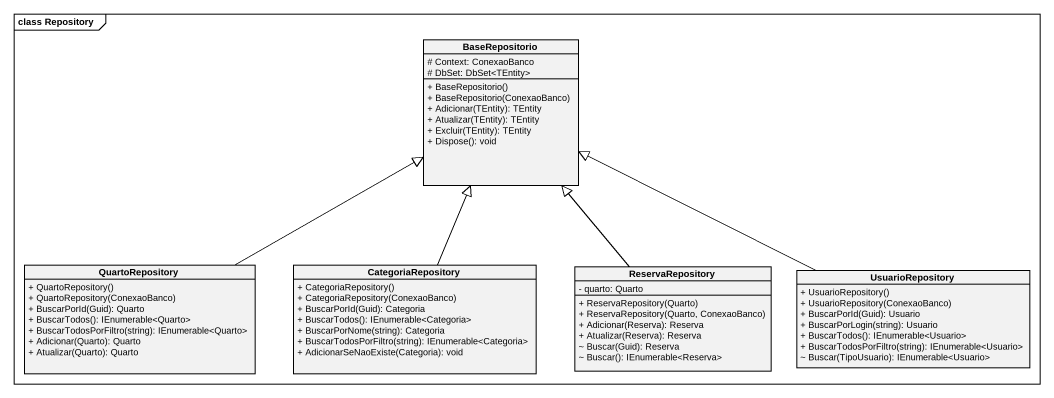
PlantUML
@startuml
mainframe class Repository
hide circle
hide empty members
skinparam classAttributeIconSize 0
class BaseRepositorio {
  # Context: ConexaoBanco
  # DbSet: DbSet<TEntity>
  + BaseRepositorio()
  + BaseRepositorio(ConexaoBanco)
  + Adicionar(TEntity): TEntity
  + Atualizar(TEntity): TEntity
  + Excluir(TEntity): TEntity
  + Dispose(): void
}
class QuartoRepository {
  + QuartoRepository()
  + QuartoRepository(ConexaoBanco)
  + BuscarPorId(Guid): Quarto
  + BuscarTodos(): IEnumerable<Quarto>
  + BuscarTodosPorFiltro(string): IEnumerable<Quarto>
  + Adicionar(Quarto): Quarto
  + Atualizar(Quarto): Quarto
}
class CategoriaRepository {
  + CategoriaRepository()
  + CategoriaRepository(ConexaoBanco)
  + BuscarPorId(Guid): Categoria
  + BuscarTodos(): IEnumerable<Categoria>
  + BuscarPorNome(string): Categoria
  + BuscarTodosPorFiltro(string): IEnumerable<Categoria>
  + AdicionarSeNaoExiste(Categoria): void
}
class ReservaRepository {
  - quarto: Quarto
  + ReservaRepository(Quarto)
  + ReservaRepository(Quarto, ConexaoBanco)
  + Adicionar(Reserva): Reserva
  + Atualizar(Reserva): Reserva
  ~ Buscar(Guid): Reserva
  ~ Buscar(): IEnumerable<Reserva>
}
class UsuarioRepository {
  + UsuarioRepository()
  + UsuarioRepository(ConexaoBanco)
  + BuscarPorId(Guid): Usuario
  + BuscarPorLogin(string): Usuario
  + BuscarTodos(): IEnumerable<Usuario>
  + BuscarTodosPorFiltro(string): IEnumerable<Usuario>
  ~ Buscar(TipoUsuario): IEnumerable<Usuario>
}
QuartoRepository -right-|> BaseRepositorio
CategoriaRepository -up-|> BaseRepositorio
ReservaRepository -up-|> BaseRepositorio
UsuarioRepository -left-|> BaseRepositorio
@enduml
